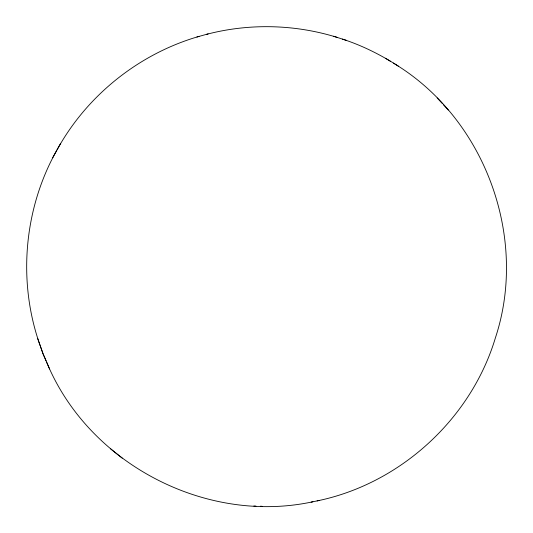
<?xml version="1.0" encoding="UTF-8"?>
<svg xmlns="http://www.w3.org/2000/svg" width="533" height="533" viewBox="0 0 533 533"><rect width="100%" height="100%" fill="white"/><g stroke="black" fill="none" stroke-linecap="round" stroke-linejoin="round"><path stroke-width="0.8" d="M56.358 151.059C23.632 209.649 17.582 282.35 40.142 345.551M57.038 149.9C86.906 95.314 139.26 53.626 199.029 36.404M52.66 157.788L60.662 143.297M206.424 34.379C249.138 23.132 295.035 24.258 337.189 37.403M196.897 37.01L208.15 33.885M317.135 500.9C400.13 483.831 471.012 419.091 495.384 337.909C528.756 237.072 484.557 117.653 393.354 63.081M46.664 362.227C88.391 463.637 205.871 524.918 312.904 501.766M311.152 502.139L319.307 500.44M253.848 505.99L255.98 506.09M260.39 506.217L262.089 506.303M342.479 39.116C362.26 45.512 381.008 54.926 398.437 66.205M333.565 36.244L346.457 40.388M385.492 58.257L390.336 61.235M110.691 448.913L122.204 458.153M437.193 97.999L442.097 103.289M443.243 104.575L448.266 109.998M46.098 360.861L43.1 353.945L37.61 338.348M49.596 369.003L43.1 353.945L40.615 346.876"/></g></svg>
